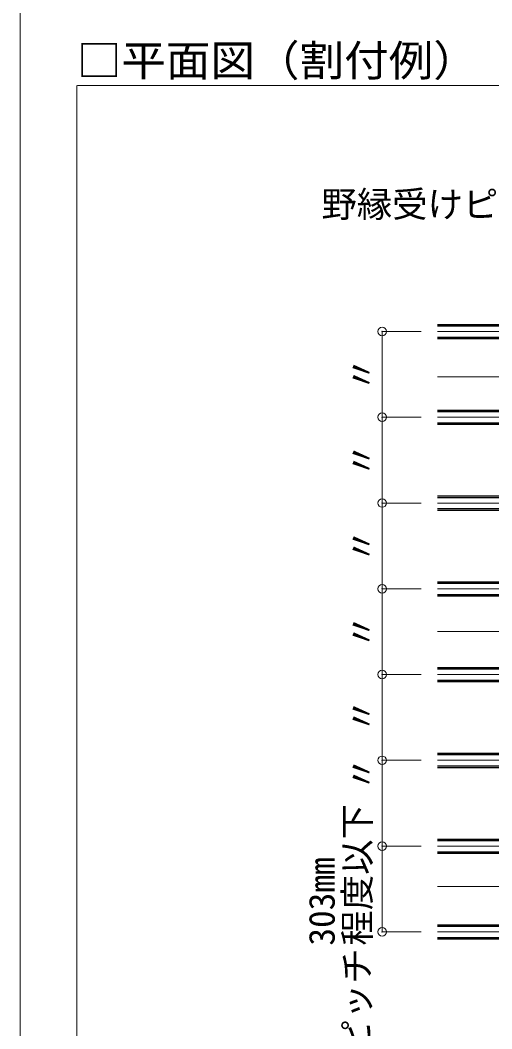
# Model space of a CAD drawing. Units: millimetres on the paper, enlarged 30 times, with parts at other scales. Extents: x -5850 to 5850, y -4190 to 4125.
# Drawn here: x -5850 to -4850, y -3003 to -865 of the extents above; entities that cross this region are included whole.
import ezdxf
from ezdxf.enums import TextEntityAlignment as Align

# ---------------------------------------------------------------- set-up
doc = ezdxf.new("R2010")
doc.units = ezdxf.units.MM
doc.header["$LTSCALE"] = 30
doc.header["$PDMODE"] = 32
doc.header["$PDSIZE"] = 18
doc.linetypes.add('CHAIN1', pattern=[8, 5, -1, 1, -1])
for name, color, linetype, lineweight in [('8-0_中心線', 4, 'CHAIN1', 9), ('8-3_太線２', 2, 'Continuous', 25), ('8-5_寸法', 4, 'Continuous', 18), ('8-6_文字', 7, 'Continuous', 18), ('F-3_太線２', 7, 'Continuous', 18), ('F-6_文字', 4, 'Continuous', 9)]:
    doc.layers.add(name, color=color, linetype=linetype, lineweight=lineweight)
doc.styles.add('ＭＳ ゴシック', font='')
doc.styles.get('ＭＳ ゴシック').set_extended_font_data('MS Gothic')

msp = doc.modelspace()

# ---------------------------------------------------------------- linework, layer by layer
at = {"layer": '8-0_中心線'}
for p, q in [((-4965.18, -1524.56), (-3543.18, -1524.56)), ((-4965.18, -1620.86), (-3423.84, -1620.86)), ((-4965.18, -1706.36), (-3543.18, -1706.36)), ((-4965.18, -1888.16), (-3543.18, -1888.16)), ((-4965.18, -2069.96), (-3543.18, -2069.96)), ((-4965.18, -2160.86), (-3423.84, -2160.86)), ((-4965.18, -2251.76), (-3543.18, -2251.76)), ((-4965.18, -2433.56), (-3543.18, -2433.56)), ((-4965.18, -2615.36), (-3543.18, -2615.36)), ((-4965.18, -2700.86), (-3423.84, -2700.86)), ((-4965.18, -2797.16), (-3543.18, -2797.16))]:
    msp.add_line(p, q, dxfattribs=at)
at = {"layer": '8-3_太線２'}
for p, q in [((-4965.18, -1509.56), (-3543.18, -1509.56)), ((-4965.18, -1512.56), (-3543.18, -1512.56)), ((-4965.18, -1536.56), (-3543.18, -1536.56)), ((-4965.18, -1539.56), (-3543.18, -1539.56)), ((-4965.18, -1691.36), (-3543.18, -1691.36)), ((-4965.18, -1694.36), (-3543.18, -1694.36)), ((-4965.18, -1718.36), (-3543.18, -1718.36)), ((-4965.18, -1721.36), (-3543.18, -1721.36)), ((-4965.18, -1873.16), (-3543.18, -1873.16)), ((-4965.18, -1876.16), (-3543.18, -1876.16)), ((-4965.18, -1900.16), (-3543.18, -1900.16)), ((-4965.18, -1903.16), (-3543.18, -1903.16)), ((-4965.18, -2054.96), (-3543.18, -2054.96)), ((-4965.18, -2057.96), (-3543.18, -2057.96)), ((-4965.18, -2081.96), (-3543.18, -2081.96)), ((-4965.18, -2084.96), (-3543.18, -2084.96)), ((-4965.18, -2236.76), (-3543.18, -2236.76)), ((-4965.18, -2239.76), (-3543.18, -2239.76)), ((-4965.18, -2263.76), (-3543.18, -2263.76)), ((-4965.18, -2266.76), (-3543.18, -2266.76)), ((-4965.18, -2418.56), (-3543.18, -2418.56)), ((-4965.18, -2421.56), (-3543.18, -2421.56)), ((-4965.18, -2445.56), (-3543.18, -2445.56)), ((-4965.18, -2448.56), (-3543.18, -2448.56)), ((-4965.18, -2600.36), (-3543.18, -2600.36)), ((-4965.18, -2603.36), (-3543.18, -2603.36)), ((-4965.18, -2627.36), (-3543.18, -2627.36)), ((-4965.18, -2630.36), (-3543.18, -2630.36)), ((-4965.18, -2782.16), (-3543.18, -2782.16)), ((-4965.18, -2785.16), (-3543.18, -2785.16)), ((-4965.18, -2809.16), (-3543.18, -2809.16)), ((-4965.18, -2812.16), (-3543.18, -2812.16))]:
    msp.add_line(p, q, dxfattribs=at)
at = {"layer": '8-5_寸法'}
for p, q in [((-5082.45, -2797.16), (-5082.45, -2615.36)), ((-5082.45, -2615.36), (-4999.54, -2615.36)), ((-5082.45, -2797.16), (-4999.54, -2797.16))]:
    msp.add_line(p, q, dxfattribs=at)
for points in [[(-5082.45, -1706.36), (-5082.45, -1524.56), (-4999.54, -1524.56)], [(-5082.45, -1888.16), (-5082.45, -1706.36), (-4999.54, -1706.36)], [(-5082.45, -2069.96), (-5082.45, -1888.16), (-4999.54, -1888.16)], [(-5082.45, -2251.76), (-5082.45, -2069.96), (-4999.54, -2069.96)], [(-5082.45, -2433.56), (-5082.45, -2251.76), (-4999.54, -2251.76)], [(-5082.45, -2615.36), (-5082.45, -2433.56), (-4999.54, -2433.56)]]:
    msp.add_lwpolyline(points, dxfattribs=at)
at = {"layer": '8-5_寸法', "color": 7}
for p in [(-5082.45, -1524.56), (-5082.45, -1706.36), (-5082.45, -1888.16), (-5082.45, -2069.96), (-5082.45, -2251.76), (-5082.45, -2433.56), (-5082.45, -2615.36), (-5082.45, -2797.16)]:
    msp.add_point(p, dxfattribs=at)
at = {"layer": 'F-3_太線２', "color": 3}
for p, q in [((-5730, -1003.2), (-5730, -3525)), ((-5728.5, -1003.2), (-58.2, -1003.2))]:
    msp.add_line(p, q, dxfattribs=at)
msp.add_lwpolyline([(-5850, 4125), (-5850, -2131.34), (-5850, -4125)], dxfattribs=at)

# ---------------------------------------------------------------- texts
at = {"layer": '8-5_寸法', "style": 'ＭＳ ゴシック'}
for s, p in [('〃', (-5082.45, -1652.96)), ('〃', (-5082.45, -1834.76)), ('〃', (-5082.45, -2016.56)), ('〃', (-5082.45, -2198.36)), ('〃', (-5082.45, -2376.56)), ('〃', (-5082.45, -2500.01)), ('程度以下', (-5091.45, -2826.26)), ('303mm', (-5166.45, -2826.26))]:
    msp.add_text(s, height=54.99, rotation=90, dxfattribs=at).set_placement(p, align=Align.BOTTOM_LEFT)
at = {"layer": '8-6_文字', "style": 'ＭＳ ゴシック'}
msp.add_text('野縁受けピッチ', height=54.99, dxfattribs=at).set_placement((-5211.09, -1298.88), align=Align.BOTTOM_LEFT)
msp.add_text('野縁ピッチ', height=54.99, rotation=90, dxfattribs=at).set_placement((-5092.15, -3207.11), align=Align.BOTTOM_LEFT)
at = {"layer": 'F-6_文字', "color": 7, "style": 'ＭＳ ゴシック', "width": 1.05}
msp.add_text('□平面図（割付例）', height=65.98, dxfattribs=at).set_placement((-5730, -1003.2), align=Align.BOTTOM_LEFT)

doc.saveas('drawing.dxf')
